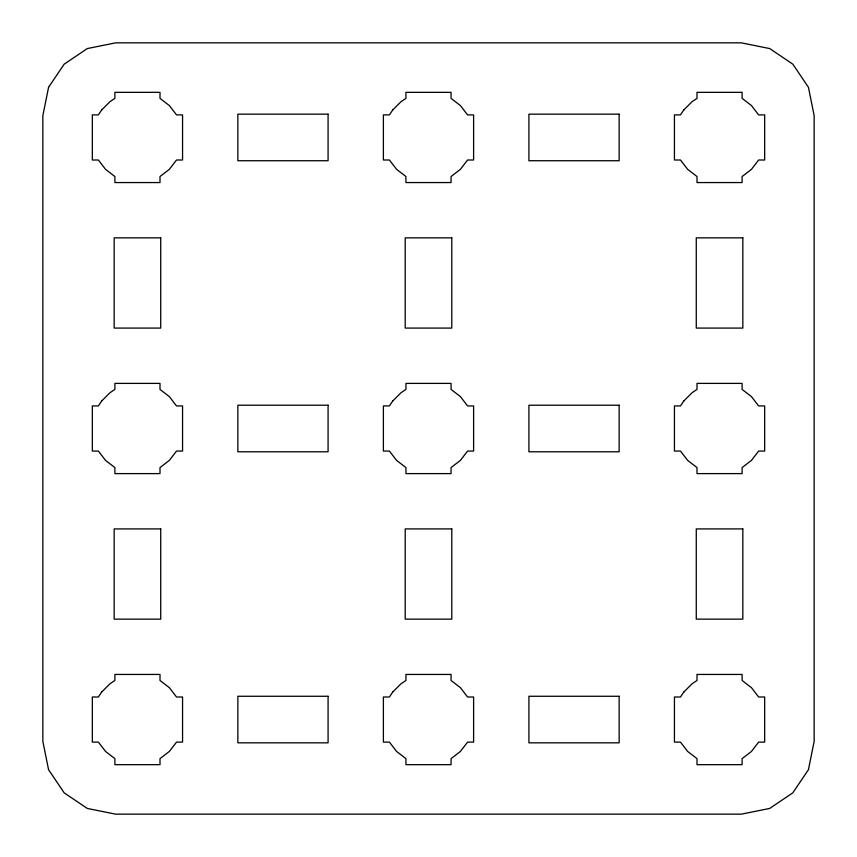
<?xml version="1.0" encoding="UTF-8"?>
<svg xmlns="http://www.w3.org/2000/svg" width="857" height="857" viewBox="0 0 857 857"><rect width="100%" height="100%" fill="white"/><g stroke="black" fill="none" stroke-linecap="round" stroke-linejoin="round"><path stroke-width="1.29" d="M48.57 87.296L42.85 115.609L42.85 741.391L48.57 769.704L64.168 792.832L87.296 808.43L115.609 814.15L741.391 814.15L769.704 808.43L792.832 792.832L808.43 769.704L814.15 741.391L814.15 115.609L808.43 87.296L792.832 64.168L769.704 48.57L741.391 42.85L115.609 42.85L87.296 48.57L64.168 64.168L48.57 87.296M101.662 109.975L98.373 114.892L92.331 114.892L92.331 160.002L98.373 160.002L105.55 169.343L114.892 176.521L114.892 182.562L160.002 182.562L160.002 176.521L169.343 169.343L176.521 160.002L182.562 160.002L182.562 114.892L176.521 114.892L169.343 105.55L160.002 98.373L160.002 92.331L114.892 92.331L114.892 98.373L109.975 101.662L101.662 109.975M101.662 401.033L98.373 405.939L92.331 405.939L92.331 451.061L98.373 451.061L105.55 460.402L114.892 467.579L114.892 473.61L160.002 473.61L160.002 467.579L169.343 460.402L176.521 451.061L182.562 451.061L182.562 405.939L176.521 405.939L169.343 396.598L160.002 389.421L160.002 383.39L114.892 383.39L114.892 389.421L109.975 392.71L101.662 401.033M392.71 109.975L389.421 114.892L383.39 114.892L383.39 160.002L389.421 160.002L396.598 169.343L405.939 176.521L405.939 182.562L451.061 182.562L451.061 176.521L460.402 169.343L467.579 160.002L473.61 160.002L473.61 114.892L467.579 114.892L460.402 105.55L451.061 98.373L451.061 92.331L405.939 92.331L405.939 98.373L401.033 101.662L392.71 109.975M101.662 692.092L98.373 696.998L92.331 696.998L92.331 742.108L98.373 742.108L105.55 751.45L114.892 758.627L114.892 764.669L160.002 764.669L160.002 758.627L169.343 751.45L176.521 742.108L182.562 742.108L182.562 696.998L176.521 696.998L169.343 687.657L160.002 680.479L160.002 674.438L114.892 674.438L114.892 680.479L109.975 683.768L101.662 692.092M392.71 401.033L389.421 405.939L383.39 405.939L383.39 451.061L389.421 451.061L396.598 460.402L405.939 467.579L405.939 473.61L451.061 473.61L451.061 467.579L460.402 460.402L467.579 451.061L473.61 451.061L473.61 405.939L467.579 405.939L460.402 396.598L451.061 389.421L451.061 383.39L405.939 383.39L405.939 389.421L401.033 392.71L392.71 401.033M683.768 109.975L680.479 114.892L674.438 114.892L674.438 160.002L680.479 160.002L687.657 169.343L696.998 176.521L696.998 182.562L742.108 182.562L742.108 176.521L751.45 169.343L758.627 160.002L764.669 160.002L764.669 114.892L758.627 114.892L751.45 105.55L742.108 98.373L742.108 92.331L696.998 92.331L696.998 98.373L692.092 101.662L683.768 109.975M392.71 692.092L389.421 696.998L383.39 696.998L383.39 742.108L389.421 742.108L396.598 751.45L405.939 758.627L405.939 764.669L451.061 764.669L451.061 758.627L460.402 751.45L467.579 742.108L473.61 742.108L473.61 696.998L467.579 696.998L460.402 687.657L451.061 680.479L451.061 674.438L405.939 674.438L405.939 680.479L401.033 683.768L392.71 692.092M683.768 401.033L680.479 405.939L674.438 405.939L674.438 451.061L680.479 451.061L687.657 460.402L696.998 467.579L696.998 473.61L742.108 473.61L742.108 467.579L751.45 460.402L758.627 451.061L764.669 451.061L764.669 405.939L758.627 405.939L751.45 396.598L742.108 389.421L742.108 383.39L696.998 383.39L696.998 389.421L692.092 392.71L683.768 401.033M683.768 692.092L680.479 696.998L674.438 696.998L674.438 742.108L680.479 742.108L687.657 751.45L696.998 758.627L696.998 764.669L742.108 764.669L742.108 758.627L751.45 751.45L758.627 742.108L764.669 742.108L764.669 696.998L758.627 696.998L751.45 687.657L742.108 680.479L742.108 674.438L696.998 674.438L696.998 680.479L692.092 683.768L683.768 692.092M328.081 114.163L237.86 114.163L237.86 160.73L328.081 160.73L328.081 114.163M619.14 114.163L528.919 114.163L528.919 160.73L619.14 160.73L619.14 114.163M160.73 237.86L114.163 237.86L114.163 328.081L160.73 328.081L160.73 237.86M451.789 237.86L405.211 237.86L405.211 328.081L451.789 328.081L451.789 237.86M742.837 237.86L696.27 237.86L696.27 328.081L742.837 328.081L742.837 237.86M328.081 405.211L237.86 405.211L237.86 451.789L328.081 451.789L328.081 405.211M619.14 405.211L528.919 405.211L528.919 451.789L619.14 451.789L619.14 405.211M160.73 528.919L114.163 528.919L114.163 619.14L160.73 619.14L160.73 528.919M451.789 528.919L405.211 528.919L405.211 619.14L451.789 619.14L451.789 528.919M742.837 528.919L696.27 528.919L696.27 619.14L742.837 619.14L742.837 528.919M328.081 696.27L237.86 696.27L237.86 742.837L328.081 742.837L328.081 696.27M619.14 696.27L528.919 696.27L528.919 742.837L619.14 742.837L619.14 696.27"/></g></svg>
